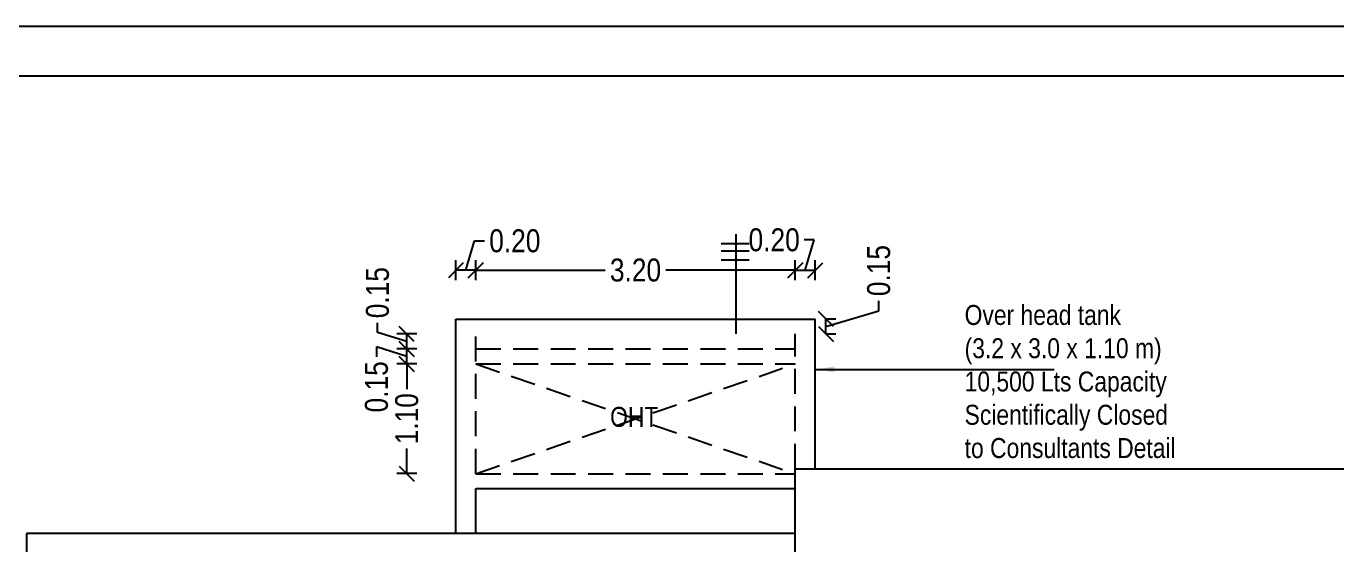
# Model space of a CAD drawing. Header units: metres. Extents: x -488 to 19274, y 1106 to 2071.
# Drawn here: x 19124.02 to 19137.15, y 1176.51 to 1181.7 of the extents above; entities that cross this region are included whole.
import ezdxf

# ---------------------------------------------------------------- set-up
doc = ezdxf.new("R2010")
doc.units = ezdxf.units.M
doc.header["$MEASUREMENT"] = 0
doc.linetypes.add('HIDDEN', pattern=[0.375, 0.25, -0.125])
doc.layers.add('LOCATION_PLAN', color=7, linetype='Continuous', lineweight=0)
doc.styles.get("Standard").update_dxf_attribs({"font": 'swissc.ttf', "height": 0.23})
doc.styles.add('STYLE4', font='arial.ttf')
doc.dimstyles.new('ND small', dxfattribs={"dimtxt": 0.15, "dimasz": 0.2, "dimexe": 0.15, "dimexo": 0, "dimgap": 0.1, "dimtad": 1, "dimzin": 0, "dimdsep": 46, "dimtxsty": 'STYLE4', "dimblk": 'OBLIQUE', "dimcen": 0.09, "dimclrd": 14, "dimclre": 14, "dimclrt": 7, "dimadec": 1, "dimazin": 0, "dimtfac": 1, "dimtofl": 0, "dimtmove": 1, "dimatfit": 3, "dimfxl": 0, "dimtolj": 1, "dimtzin": 0, "dimarcsym": 0})
doc.dimstyles.get("Standard").update_dxf_attribs({"dimtxt": 1, "dimasz": 0.18, "dimexe": 0.18, "dimexo": 0.0625, "dimgap": 0.09, "dimtad": 0, "dimtih": 1, "dimtoh": 1, "dimdec": 4, "dimzin": 0, "dimdsep": 46, "dimtxsty": 'Standard', "dimcen": 0.09, "dimadec": 0, "dimazin": 0, "dimtfac": 1, "dimtdec": 4, "dimtofl": 0, "dimtmove": 0, "dimatfit": 3, "dimfxl": 0, "dimtolj": 1, "dimtzin": 0, "dimarcsym": 0})

# ---------------------------------------------------------------- blocks, each defined once
blk = doc.blocks.new('_OBLIQUE')
at = {"color": 0, "linetype": 'ByBlock'}
blk.add_line((-0.5, -0.5), (0.5, 0.5), dxfattribs=at)
blk = doc.blocks.new('*D199')
at = {"lineweight": -2}
for p, q in [((19128.428, 1179.257), (19128.516, 1179.55)), ((19128.516, 1179.55), (19128.616, 1179.55)), ((19128.328, 1179.157), (19128.328, 1179.357)), ((19128.528, 1179.157), (19128.528, 1179.357)), ((19128.528, 1179.257), (19128.328, 1179.257))]:
    blk.add_line(p, q, dxfattribs=at)
at = {"layer": 'Defpoints', "color": 0}
for p in [(19128.328, 1179.257), (19128.328, 1178.468), (19128.528, 1178.468)]:
    blk.add_point(p, dxfattribs=at)
at = {"lineweight": -2, "xscale": 0.15, "yscale": 0.15, "zscale": 0.15, "rotation": 180}
blk.add_blockref('_OBLIQUE', (19128.328, 1179.257), dxfattribs=at)
at = {"lineweight": -2, "xscale": 0.15, "yscale": 0.15, "zscale": 0.15}
blk.add_blockref('_OBLIQUE', (19128.528, 1179.257), dxfattribs=at)
at = {"insert": (19128.919, 1179.55), "char_height": 0.23, "attachment_point": 5}
blk.add_mtext('\\A1;0.20', dxfattribs=at)
blk = doc.blocks.new('*D200')
at = {"lineweight": -2}
for p, q in [((19128.528, 1179.157), (19128.528, 1179.357)), ((19131.728, 1179.157), (19131.728, 1179.357)), ((19128.528, 1179.257), (19129.825, 1179.257)), ((19131.728, 1179.257), (19130.432, 1179.257))]:
    blk.add_line(p, q, dxfattribs=at)
at = {"layer": 'Defpoints', "color": 0}
for p in [(19128.528, 1179.257), (19128.528, 1178.468), (19131.728, 1178.468)]:
    blk.add_point(p, dxfattribs=at)
at = {"lineweight": -2, "xscale": 0.15, "yscale": 0.15, "zscale": 0.15, "rotation": 180}
blk.add_blockref('_OBLIQUE', (19128.528, 1179.257), dxfattribs=at)
at = {"lineweight": -2, "xscale": 0.15, "yscale": 0.15, "zscale": 0.15}
blk.add_blockref('_OBLIQUE', (19131.728, 1179.257), dxfattribs=at)
at = {"insert": (19130.128, 1179.257), "char_height": 0.23, "attachment_point": 5}
blk.add_mtext('\\A1;3.20', dxfattribs=at)
blk = doc.blocks.new('*D201')
at = {"lineweight": -2}
for p, q in [((19131.919, 1179.56), (19131.819, 1179.56)), ((19131.828, 1179.257), (19131.919, 1179.56)), ((19131.728, 1179.157), (19131.728, 1179.357)), ((19131.928, 1179.157), (19131.928, 1179.357)), ((19131.728, 1179.257), (19131.928, 1179.257))]:
    blk.add_line(p, q, dxfattribs=at)
at = {"layer": 'Defpoints', "color": 0}
for p in [(19131.928, 1179.257), (19131.728, 1178.468), (19131.928, 1178.468)]:
    blk.add_point(p, dxfattribs=at)
at = {"lineweight": -2, "xscale": 0.15, "yscale": 0.15, "zscale": 0.15, "rotation": 180}
blk.add_blockref('_OBLIQUE', (19131.728, 1179.257), dxfattribs=at)
at = {"lineweight": -2, "xscale": 0.15, "yscale": 0.15, "zscale": 0.15}
blk.add_blockref('_OBLIQUE', (19131.928, 1179.257), dxfattribs=at)
at = {"insert": (19131.517, 1179.56), "char_height": 0.23, "attachment_point": 5}
blk.add_mtext('\\A1;0.20', dxfattribs=at)
blk = doc.blocks.new('*D273')
at = {"lineweight": -2}
for p, q in [((19132.565, 1178.851), (19132.565, 1178.951)), ((19132.035, 1178.693), (19132.565, 1178.851)), ((19132.035, 1178.768), (19132.135, 1178.768)), ((19132.035, 1178.618), (19132.035, 1178.768)), ((19132.035, 1178.618), (19132.135, 1178.618))]:
    blk.add_line(p, q, dxfattribs=at)
at = {"layer": 'Defpoints', "color": 0}
for p in [(19131.928, 1178.768), (19132.035, 1178.768), (19131.928, 1178.618)]:
    blk.add_point(p, dxfattribs=at)
at = {"lineweight": -2, "xscale": 0.15, "yscale": 0.15, "zscale": 0.15}
for p, rotation in [((19132.035, 1178.768), 90), ((19132.035, 1178.618), 270)]:
    blk.add_blockref('_OBLIQUE', p, dxfattribs=dict(at, rotation=rotation))
at = {"insert": (19132.565, 1179.253), "char_height": 0.23, "attachment_point": 5, "rotation": 90}
blk.add_mtext('\\A1;0.15', dxfattribs=at)
blk = doc.blocks.new('*D202')
at = {"lineweight": -2}
for p, q in [((19127.544, 1178.631), (19127.544, 1178.731)), ((19127.837, 1178.543), (19127.544, 1178.631)), ((19127.937, 1178.618), (19127.737, 1178.618)), ((19127.837, 1178.468), (19127.837, 1178.618)), ((19127.937, 1178.468), (19127.737, 1178.468))]:
    blk.add_line(p, q, dxfattribs=at)
at = {"layer": 'Defpoints', "color": 0}
for p in [(19127.837, 1178.618), (19128.428, 1178.618), (19128.328, 1178.468)]:
    blk.add_point(p, dxfattribs=at)
at = {"lineweight": -2, "xscale": 0.15, "yscale": 0.15, "zscale": 0.15}
for p, rotation in [((19127.837, 1178.618), 90), ((19127.837, 1178.468), 270)]:
    blk.add_blockref('_OBLIQUE', p, dxfattribs=dict(at, rotation=rotation))
at = {"insert": (19127.544, 1179.032), "char_height": 0.23, "attachment_point": 5, "rotation": 90}
blk.add_mtext('\\A1;0.15', dxfattribs=at)
blk = doc.blocks.new('*D203')
at = {"lineweight": -2}
for p, q in [((19127.937, 1178.318), (19127.737, 1178.318)), ((19127.837, 1178.318), (19127.837, 1178.066)), ((19127.837, 1177.218), (19127.837, 1177.469)), ((19127.937, 1177.218), (19127.737, 1177.218))]:
    blk.add_line(p, q, dxfattribs=at)
at = {"layer": 'Defpoints', "color": 0}
for p in [(19127.837, 1178.318), (19128.428, 1178.318), (19128.428, 1177.218)]:
    blk.add_point(p, dxfattribs=at)
at = {"lineweight": -2, "xscale": 0.15, "yscale": 0.15, "zscale": 0.15}
for p, rotation in [((19127.837, 1178.318), 90), ((19127.837, 1177.218), 270)]:
    blk.add_blockref('_OBLIQUE', p, dxfattribs=dict(at, rotation=rotation))
at = {"insert": (19127.837, 1177.768), "char_height": 0.23, "attachment_point": 5, "rotation": 90}
blk.add_mtext('\\A1;1.10', dxfattribs=at)
blk = doc.blocks.new('*D204')
at = {"lineweight": -2}
for p, q in [((19127.837, 1178.393), (19127.534, 1178.489)), ((19127.534, 1178.489), (19127.534, 1178.389)), ((19127.937, 1178.468), (19127.737, 1178.468)), ((19127.837, 1178.318), (19127.837, 1178.468)), ((19127.937, 1178.318), (19127.737, 1178.318))]:
    blk.add_line(p, q, dxfattribs=at)
at = {"layer": 'Defpoints', "color": 0}
for p in [(19127.837, 1178.468), (19128.328, 1178.468), (19128.328, 1178.318)]:
    blk.add_point(p, dxfattribs=at)
at = {"lineweight": -2, "xscale": 0.15, "yscale": 0.15, "zscale": 0.15}
for p, rotation in [((19127.837, 1178.468), 90), ((19127.837, 1178.318), 270)]:
    blk.add_blockref('_OBLIQUE', p, dxfattribs=dict(at, rotation=rotation))
at = {"insert": (19127.534, 1178.088), "char_height": 0.23, "attachment_point": 5, "rotation": 90}
blk.add_mtext('\\A1;0.15', dxfattribs=at)
blk = doc.blocks.new('*D205')
at = {"lineweight": -2}
for p, q in [((19123.222, 1178.618), (19123.022, 1178.618)), ((19123.122, 1178.618), (19123.122, 1178.09)), ((19123.122, 1176.968), (19123.122, 1177.495)), ((19123.222, 1176.968), (19123.022, 1176.968))]:
    blk.add_line(p, q, dxfattribs=at)
at = {"layer": 'Defpoints', "color": 0}
for p in [(19123.122, 1178.618), (19124.028, 1178.618), (19124.028, 1176.968)]:
    blk.add_point(p, dxfattribs=at)
at = {"lineweight": -2, "xscale": 0.15, "yscale": 0.15, "zscale": 0.15}
for p, rotation in [((19123.122, 1178.618), 90), ((19123.122, 1176.968), 270)]:
    blk.add_blockref('_OBLIQUE', p, dxfattribs=dict(at, rotation=rotation))
at = {"insert": (19123.122, 1177.793), "char_height": 0.23, "attachment_point": 5, "rotation": 90}
blk.add_mtext('\\A1;1.65', dxfattribs=at)

msp = doc.modelspace()

# ---------------------------------------------------------------- linework, layer by layer
for p, q in [((19128.32832, 1178.7676), (19131.92832, 1178.7676)), ((19128.32832, 1176.6176), (19128.32832, 1178.7676)), ((19131.92832, 1177.2676), (19131.92832, 1178.7676)), ((19131.72832, 1174.8176), (19131.72832, 1177.2676)), ((19131.72832, 1177.2676), (19137.57832, 1177.2676)), ((19128.52832, 1176.6176), (19128.52832, 1177.0676)), ((19128.52832, 1177.0676), (19131.72832, 1177.0676)), ((19124.02832, 1176.6176), (19124.02832, 1174.8176)), ((19131.72832, 1176.6176), (19124.02832, 1176.6176))]:
    msp.add_line(p, q)
at = {"linetype": 'HIDDEN'}
for p, q in [((19128.52832, 1177.2176), (19128.52832, 1178.6176)), ((19131.72832, 1177.2676), (19131.72832, 1178.6176)), ((19128.52832, 1178.4676), (19131.72832, 1178.4676)), ((19128.52832, 1177.2176), (19131.72832, 1178.3176)), ((19128.52832, 1178.3176), (19131.72832, 1177.2176)), ((19128.52832, 1178.3176), (19131.72832, 1178.3176)), ((19128.52832, 1177.2176), (19131.72832, 1177.2176))]:
    msp.add_line(p, q, dxfattribs=at)
for points in [[(19087.0003, 1106.44003), (19087.0003, 1181.70198), (19231.41611, 1181.70198), (19231.41611, 1106.44003), (19087.0003, 1106.44003)], [(19131.13494, 1178.6176), (19131.13494, 1179.6176)], [(19131.26718, 1179.52161), (19130.9856, 1179.52161)], [(19131.26718, 1179.4492), (19130.9856, 1179.4492)], [(19131.26718, 1179.35869), (19130.9856, 1179.35869)]]:
    msp.add_lwpolyline(points)
at = {"layer": 'LOCATION_PLAN', "color": 7, "lineweight": -2}
msp.add_lwpolyline([(19230.91869, 1181.52553), (19230.91869, 1106.93744), (19087.49771, 1106.93744), (19087.49771, 1181.20457), (19218.48338, 1181.20457)], dxfattribs=at)

# ---------------------------------------------------------------- texts
at = {"char_height": 0.2, "width": 3.8320968, "attachment_point": 1}
for s, insert in [('Over head tank \\P(3.2 x 3.0 x 1.10 m)\\P10,500 Lts Capacity\\PScientifically Closed\\Pto Consultants Detail', (19133.42501, 1178.90841)), ('OHT', (19129.8733, 1177.88689))]:
    msp.add_mtext(s, dxfattribs=dict(at, insert=insert))

# ---------------------------------------------------------------- dimensions: what is measured, and where the dimension line sits
for base, p1, p2, picture, middle in [((19128.32832, 1179.25684), (19128.52832, 1178.4676), (19128.32832, 1178.4676), '*D199', (19128.66629, 1179.55005)), ((19128.52832, 1179.25684), (19131.72832, 1178.4676), (19128.52832, 1178.4676), '*D200', (19130.12832, 1179.25684))]:
    dim = msp.add_linear_dim(base=base, p1=p1, p2=p2, dimstyle='ND small', override={"dimtxt": 0.2, "dimasz": 0.15, "dimexe": 0.1, "dimexo": 0.15, "dimgap": 0.05, "dimtad": 0, "dimpost": '\\X', "dimtxsty": 'Standard', "dimblk": 'OBLIQUE', "dimclrd": 256, "dimclre": 256, "dimclrt": 256, "dimfxl": 0.1, "dimarcsym": 1})
    dim.commit()
    dim.dimension.update_dxf_attribs({"geometry": picture, "text_midpoint": middle})
dim = msp.add_linear_dim(base=(19131.92832, 1179.25684), p1=(19131.72832, 1178.4676), p2=(19131.92832, 1178.4676), dimstyle='ND small', override={"dimtxt": 0.2, "dimasz": 0.15, "dimexe": 0.1, "dimexo": 0.15, "dimgap": 0.05, "dimtad": 0, "dimpost": '\\X', "dimtxsty": 'Standard', "dimblk": 'OBLIQUE', "dimclrd": 256, "dimclre": 256, "dimclrt": 256, "dimfxl": 0.1, "dimarcsym": 1})
dim.commit()
dim.dimension.update_dxf_attribs({"geometry": '*D201', "text_midpoint": (19131.76945, 1179.56001), "dimtype": 160})
for base, p1, p2, picture, middle in [((19132.03546, 1178.7676), (19131.92832, 1178.6176), (19131.92832, 1178.7676), '*D273', (19132.56464, 1179.00135)), ((19127.83741, 1178.6176), (19128.32832, 1178.4676), (19128.42832, 1178.6176), '*D202', (19127.54435, 1178.78052)), ((19123.12225, 1178.6176), (19124.02832, 1176.9676), (19124.02832, 1178.6176), '*D205', (19123.12225, 1177.7926)), ((19127.83741, 1178.3176), (19128.42832, 1177.2176), (19128.42832, 1178.3176), '*D203', (19127.83741, 1177.7676))]:
    dim = msp.add_linear_dim(base=base, p1=p1, p2=p2, angle=90, dimstyle='ND small', override={"dimtxt": 0.2, "dimasz": 0.15, "dimexe": 0.1, "dimexo": 0.15, "dimgap": 0.05, "dimtad": 0, "dimpost": '\\X', "dimtxsty": 'Standard', "dimblk": 'OBLIQUE', "dimclrd": 256, "dimclre": 256, "dimclrt": 256, "dimfxl": 0.1, "dimarcsym": 1})
    dim.commit()
    dim.dimension.update_dxf_attribs({"geometry": picture, "text_midpoint": middle})
dim = msp.add_linear_dim(base=(19127.83741, 1178.4676), p1=(19128.32832, 1178.3176), p2=(19128.32832, 1178.4676), angle=90, dimstyle='ND small', override={"dimtxt": 0.2, "dimasz": 0.15, "dimexe": 0.1, "dimexo": 0.15, "dimgap": 0.05, "dimtad": 0, "dimpost": '\\X', "dimtxsty": 'Standard', "dimblk": 'OBLIQUE', "dimclrd": 256, "dimclre": 256, "dimclrt": 256, "dimfxl": 0.1, "dimarcsym": 1})
dim.commit()
dim.dimension.update_dxf_attribs({"geometry": '*D204', "text_midpoint": (19127.53424, 1178.3393), "dimtype": 160})

# ---------------------------------------------------------------- leaders
msp.add_leader([(19131.93862, 1178.26282), (19134.3229, 1178.26282)], dimstyle='Standard')

doc.saveas('drawing.dxf')
